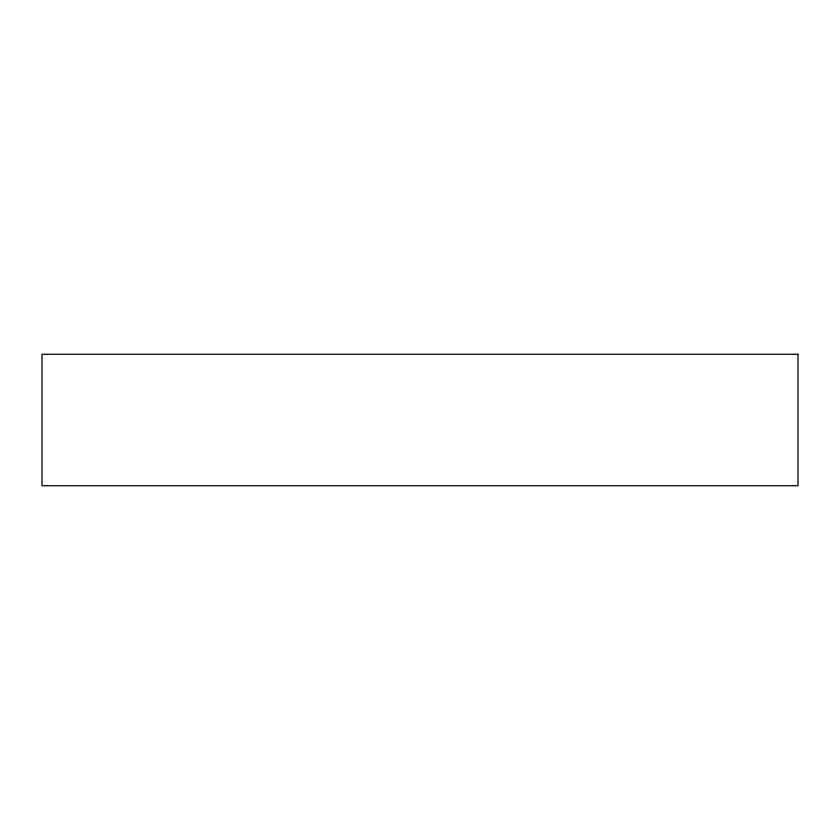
<?xml version="1.0" encoding="UTF-8"?>
<svg xmlns="http://www.w3.org/2000/svg" width="840" height="840" viewBox="0 0 840 840"><rect width="100%" height="100%" fill="white"/><g stroke="black" fill="none" stroke-linecap="round" stroke-linejoin="round"><path stroke-width="1.26" d="M798 354.26L42 354.26L42 485.741L798 485.741L798 354.26"/></g></svg>
